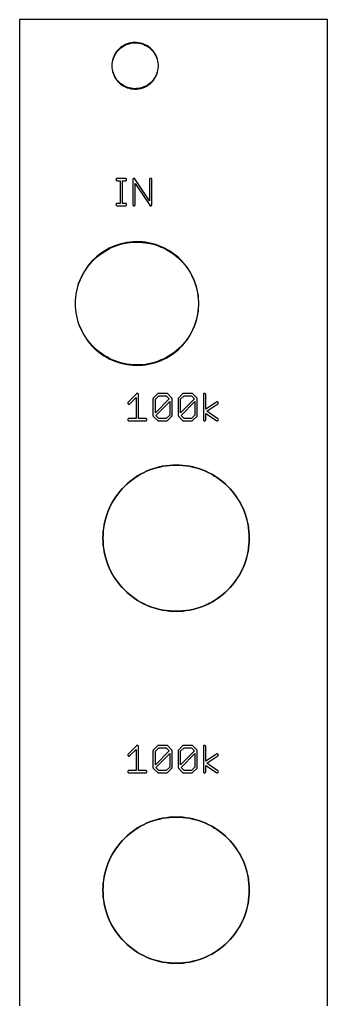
# Model space of a CAD drawing. Extents: x 1 to 21, y 9 to 138.
# Drawn here: x 1.3 to 21.2, y 74.1 to 137.8 of the extents above; entities that cross this region are included whole.
import ezdxf

# ---------------------------------------------------------------- set-up
doc = ezdxf.new("R2010")
doc.units = 0

msp = doc.modelspace()

# ---------------------------------------------------------------- linework, layer by layer
at = {"color": 5, "true_color": 0x0000ff}
msp.add_polyline3d([(21.24964, 9.25322, 0), (21.24964, 137.75436, 0), (1.27, 137.75436, 0), (1.27, 9.25322, 0), (21.24964, 9.25322, 0)], close=True, dxfattribs=at)
at = {"color": 34, "true_color": 0x008000}
for points in [[(1.27, 9.25322, 0), (21.24964, 9.25322, 0), (21.24964, 137.75436, 0), (1.27, 137.75436, 0), (1.27, 9.25322, 0)], [(8.61821, 136.26083, 0), (8.4963, 136.24305, 0), (8.49236, 136.24243, 0), (8.37299, 136.21449, 0), (8.25615, 136.17893, 0), (8.14185, 136.13321, 0), (8.13831, 136.1314, 0), (8.02909, 136.07552, 0), (7.92495, 136.01203, 0), (7.82843, 135.93837, 0), (7.73445, 135.85709, 0), (7.64528, 135.76792, 0), (7.56908, 135.67393, 0), (7.49796, 135.57488, 0), (7.43446, 135.4682, 0), (7.43266, 135.46466, 0), (7.38186, 135.3529, 0), (7.33614, 135.2386, 0), (7.30312, 135.12176, 0), (7.27772, 135.00237, 0), (7.27709, 134.99846, 0), (7.26186, 134.87654, 0), (7.25678, 134.75461, 0), (7.26186, 134.6327, 0), (7.27709, 134.51077, 0), (7.27772, 134.50684, 0), (7.30312, 134.38747, 0), (7.33614, 134.27063, 0), (7.38186, 134.15633, 0), (7.43266, 134.04457, 0), (7.43446, 134.04103, 0), (7.49796, 133.93435, 0), (7.56908, 133.83528, 0), (7.64528, 133.74131, 0), (7.64809, 133.73849, 0), (7.64811, 133.73848, 0), (7.73445, 133.65214, 0), (7.82843, 133.57086, 0), (7.92495, 133.4972, 0), (8.02909, 133.43369, 0), (8.13831, 133.37782, 0), (8.14185, 133.37602, 0), (8.25615, 133.3303, 0), (8.37299, 133.29473, 0), (8.49236, 133.26679, 0), (8.4963, 133.26618, 0), (8.61821, 133.2484, 0), (8.74014, 133.24078, 0), (8.86206, 133.24331, 0), (8.98398, 133.25602, 0), (8.9879, 133.25664, 0), (9.10981, 133.2795, 0), (9.22666, 133.30998, 0), (9.34096, 133.35316, 0), (9.45271, 133.40396, 0), (9.45626, 133.40575, 0), (9.56293, 133.46418, 0), (9.66454, 133.53276, 0), (9.76106, 133.60896, 0), (9.84995, 133.69278, 0), (9.85277, 133.69559, 0), (9.93404, 133.78702, 0), (10.01024, 133.88355, 0), (10.07629, 133.98768, 0), (10.13217, 134.09691, 0), (10.13397, 134.10045, 0), (10.18477, 134.21221, 0), (10.22287, 134.32651, 0), (10.25334, 134.44589, 0), (10.27366, 134.56781, 0), (10.2743, 134.57173, 0), (10.28445, 134.69366, 0), (10.28445, 134.81557, 0), (10.2743, 134.9375, 0), (10.27366, 134.94142, 0), (10.25334, 135.06334, 0), (10.22287, 135.18271, 0), (10.18477, 135.29702, 0), (10.13397, 135.40878, 0), (10.13217, 135.41232, 0), (10.07629, 135.52153, 0), (10.01024, 135.62567, 0), (9.93404, 135.72219, 0), (9.85277, 135.81364, 0), (9.84995, 135.81645, 0), (9.76106, 135.90027, 0), (9.66454, 135.97647, 0), (9.56293, 136.04505, 0), (9.45626, 136.10346, 0), (9.45271, 136.10526, 0), (9.34096, 136.15607, 0), (9.22666, 136.19925, 0), (9.10981, 136.22972, 0), (8.9879, 136.25259, 0), (8.98398, 136.25322, 0), (8.86206, 136.26592, 0), (8.74014, 136.26845, 0), (8.61821, 136.26083, 0)], [(8.9827, 133.28129, 0), (8.86206, 133.26871, 0), (8.74014, 133.26618, 0), (8.61821, 133.2738, 0), (8.49967, 133.29108, 0), (8.38083, 133.31889, 0), (8.26399, 133.35445, 0), (8.14984, 133.40011, 0), (8.04402, 133.45425, 0), (7.93988, 133.51775, 0), (7.84336, 133.59141, 0), (7.74945, 133.67262, 0), (7.66583, 133.75624, 0), (7.58963, 133.85022, 0), (7.51851, 133.94927, 0), (7.45582, 134.0546, 0), (7.40601, 134.16417, 0), (7.36029, 134.27848, 0), (7.32727, 134.39532, 0), (7.30218, 134.51323, 0), (7.28725, 134.6327, 0), (7.28218, 134.75461, 0), (7.28725, 134.87654, 0), (7.30218, 134.996, 0), (7.32727, 135.11391, 0), (7.36029, 135.23075, 0), (7.40601, 135.34504, 0), (7.45584, 135.45466, 0), (7.51851, 135.55994, 0), (7.58963, 135.65901, 0), (7.66583, 135.75299, 0), (7.74938, 135.83654, 0), (7.84336, 135.91782, 0), (7.93988, 135.99148, 0), (8.04402, 136.05498, 0), (8.14984, 136.10912, 0), (8.26399, 136.15477, 0), (8.38083, 136.19034, 0), (8.49967, 136.21815, 0), (8.61821, 136.23543, 0), (8.74014, 136.24305, 0), (8.86206, 136.24052, 0), (8.98258, 136.22797, 0), (9.10197, 136.20558, 0), (9.21881, 136.17509, 0), (9.33311, 136.13192, 0), (9.44338, 136.0818, 0), (9.54801, 136.02449, 0), (9.6496, 135.95592, 0), (9.74613, 135.87972, 0), (9.83316, 135.79766, 0), (9.9135, 135.70727, 0), (9.98969, 135.61075, 0), (10.05574, 135.50661, 0), (10.10981, 135.40092, 0), (10.16062, 135.28917, 0), (10.19872, 135.17487, 0), (10.2292, 135.05549, 0), (10.2489, 134.93732, 0), (10.25905, 134.81557, 0), (10.25905, 134.69366, 0), (10.2489, 134.57191, 0), (10.2292, 134.45374, 0), (10.19872, 134.33436, 0), (10.16062, 134.22005, 0), (10.10981, 134.1083, 0), (10.05574, 134.00262, 0), (9.98969, 133.89848, 0), (9.9135, 133.80196, 0), (9.8331, 133.71151, 0), (9.74613, 133.62951, 0), (9.6496, 133.55331, 0), (9.54801, 133.48473, 0), (9.44338, 133.42743, 0), (9.33311, 133.37731, 0), (9.21881, 133.33412, 0), (9.10197, 133.30365, 0), (8.9827, 133.28129, 0)], [(7.60222, 127.4445, 0), (7.57867, 127.44077, 0), (7.55743, 127.42994, 0), (7.54057, 127.41308, 0), (7.52974, 127.39184, 0), (7.52602, 127.3683, 0), (7.52974, 127.34475, 0), (7.54057, 127.32351, 0), (7.55743, 127.30665, 0), (7.57867, 127.29582, 0), (7.60222, 127.2921, 0), (7.7978, 127.2921, 0), (7.7978, 125.81636, 0), (7.60222, 125.81636, 0), (7.57867, 125.81263, 0), (7.55743, 125.8018, 0), (7.54057, 125.78494, 0), (7.52974, 125.7637, 0), (7.52602, 125.74016, 0), (7.52974, 125.71661, 0), (7.54057, 125.69537, 0), (7.55743, 125.67851, 0), (7.57867, 125.66768, 0), (7.60222, 125.66396, 0), (8.14323, 125.66396, 0), (8.16677, 125.66768, 0), (8.18802, 125.67851, 0), (8.20487, 125.69537, 0), (8.21571, 125.71661, 0), (8.21942, 125.74016, 0), (8.21571, 125.7637, 0), (8.20487, 125.78494, 0), (8.18802, 125.8018, 0), (8.16677, 125.81263, 0), (8.14323, 125.81636, 0), (7.9502, 125.81636, 0), (7.9502, 127.2921, 0), (8.14323, 127.2921, 0), (8.16677, 127.29582, 0), (8.18802, 127.30665, 0), (8.20487, 127.32351, 0), (8.21571, 127.34475, 0), (8.21942, 127.3683, 0), (8.21571, 127.39184, 0), (8.20487, 127.41308, 0), (8.18802, 127.42994, 0), (8.16677, 127.44077, 0), (8.14323, 127.4445, 0), (7.60222, 127.4445, 0)], [(9.779, 125.66396, 0), (9.80254, 125.66768, 0), (9.82377, 125.67851, 0), (9.84064, 125.69537, 0), (9.85147, 125.71661, 0), (9.8552, 125.74016, 0), (9.8552, 127.3683, 0), (9.85147, 127.39184, 0), (9.84064, 127.41308, 0), (9.82377, 127.42994, 0), (9.80254, 127.44077, 0), (9.779, 127.4445, 0), (9.75545, 127.44077, 0), (9.7342, 127.42994, 0), (9.71735, 127.41308, 0), (9.70651, 127.39184, 0), (9.7028, 127.3683, 0), (9.7028, 125.99186, 0), (8.75606, 127.41308, 0), (8.7392, 127.42994, 0), (8.71796, 127.44077, 0), (8.69441, 127.4445, 0), (8.67087, 127.44077, 0), (8.64963, 127.42994, 0), (8.63277, 127.41308, 0), (8.62194, 127.39184, 0), (8.61821, 127.3683, 0), (8.61821, 125.74016, 0), (8.62194, 125.71661, 0), (8.63277, 125.69537, 0), (8.64963, 125.67851, 0), (8.67087, 125.66768, 0), (8.69441, 125.66396, 0), (8.71796, 125.66768, 0), (8.7392, 125.67851, 0), (8.75606, 125.69537, 0), (8.76689, 125.71661, 0), (8.77061, 125.74016, 0), (8.77061, 127.11659, 0), (9.71735, 125.69537, 0), (9.7342, 125.67851, 0), (9.75545, 125.66768, 0), (9.779, 125.66396, 0)], [(8.63852, 123.31953, 0), (8.43788, 123.30176, 0), (8.23976, 123.27382, 0), (8.23583, 123.27319, 0), (8.03771, 123.23509, 0), (7.84213, 123.18683, 0), (7.64909, 123.13095, 0), (7.46113, 123.06491, 0), (7.27317, 122.98871, 0), (7.09283, 122.90235, 0), (7.08929, 122.90055, 0), (6.91149, 122.80657, 0), (6.73877, 122.70243, 0), (6.57113, 122.59067, 0), (6.41111, 122.46875, 0), (6.25617, 122.34175, 0), (6.10631, 122.20459, 0), (6.1035, 122.20178, 0), (5.9638, 122.05954, 0), (5.82918, 121.90968, 0), (5.70218, 121.7522, 0), (5.58534, 121.58964, 0), (5.47612, 121.422, 0), (5.37452, 121.24928, 0), (5.28054, 121.06894, 0), (5.27874, 121.0654, 0), (5.19746, 120.88252, 0), (5.12126, 120.6971, 0), (5.05776, 120.5066, 0), (5.00188, 120.31356, 0), (4.9587, 120.11798, 0), (4.92314, 119.91986, 0), (4.92251, 119.91594, 0), (4.89712, 119.71527, 0), (4.88188, 119.51462, 0), (4.8768, 119.31396, 0), (4.88188, 119.11329, 0), (4.89712, 118.91264, 0), (4.92251, 118.71198, 0), (4.92314, 118.70805, 0), (4.9587, 118.50993, 0), (5.00188, 118.31435, 0), (5.05776, 118.12131, 0), (5.12126, 117.93081, 0), (5.19746, 117.74539, 0), (5.27874, 117.56251, 0), (5.28054, 117.55897, 0), (5.37452, 117.37863, 0), (5.47612, 117.20591, 0), (5.58534, 117.03827, 0), (5.70218, 116.87571, 0), (5.82918, 116.71823, 0), (5.9638, 116.56837, 0), (6.1035, 116.42613, 0), (6.10631, 116.42332, 0), (6.25617, 116.28616, 0), (6.41111, 116.15916, 0), (6.57113, 116.03724, 0), (6.73877, 115.92548, 0), (6.91149, 115.82134, 0), (7.08929, 115.72736, 0), (7.09283, 115.72556, 0), (7.27317, 115.6392, 0), (7.46113, 115.563, 0), (7.64909, 115.49696, 0), (7.84213, 115.44108, 0), (8.03771, 115.39282, 0), (8.23583, 115.35472, 0), (8.23976, 115.35409, 0), (8.43788, 115.32615, 0), (8.63852, 115.30837, 0), (8.83919, 115.30076, 0), (9.03985, 115.3033, 0), (9.24052, 115.31599, 0), (9.44117, 115.33886, 0), (9.4451, 115.33948, 0), (9.64322, 115.3725, 0), (9.8388, 115.41568, 0), (10.03438, 115.46648, 0), (10.22488, 115.52998, 0), (10.41283, 115.6011, 0), (10.59826, 115.68238, 0), (10.77606, 115.77128, 0), (10.7796, 115.77308, 0), (10.95486, 115.87214, 0), (11.12504, 115.98136, 0), (11.29014, 116.0982, 0), (11.44762, 116.22012, 0), (11.60002, 116.3522, 0), (11.7448, 116.4919, 0), (11.74761, 116.49471, 0), (11.88477, 116.64203, 0), (12.01431, 116.79443, 0), (12.13623, 116.95445, 0), (12.25053, 117.11955, 0), (12.35721, 117.29227, 0), (12.45373, 117.46753, 0), (12.45553, 117.47107, 0), (12.54189, 117.65141, 0), (12.62063, 117.83683, 0), (12.69175, 118.02733, 0), (12.75017, 118.21783, 0), (12.80097, 118.41341, 0), (12.84161, 118.60899, 0), (12.84224, 118.61292, 0), (12.87272, 118.81357, 0), (12.89304, 119.0117, 0), (12.90319, 119.21235, 0), (12.90319, 119.41555, 0), (12.89304, 119.61621, 0), (12.87272, 119.81434, 0), (12.84224, 120.01499, 0), (12.84161, 120.01892, 0), (12.80097, 120.2145, 0), (12.75017, 120.41008, 0), (12.69175, 120.60058, 0), (12.62063, 120.79108, 0), (12.54189, 120.9765, 0), (12.45553, 121.15684, 0), (12.45373, 121.16038, 0), (12.35721, 121.33564, 0), (12.25053, 121.50836, 0), (12.13623, 121.67346, 0), (12.01431, 121.83348, 0), (11.88477, 121.98588, 0), (11.74761, 122.1332, 0), (11.7448, 122.13601, 0), (11.60002, 122.27571, 0), (11.44762, 122.40779, 0), (11.29014, 122.52971, 0), (11.12504, 122.64655, 0), (10.95486, 122.75577, 0), (10.7796, 122.85483, 0), (10.77606, 122.85663, 0), (10.59826, 122.94553, 0), (10.41283, 123.02681, 0), (10.22488, 123.09793, 0), (10.03438, 123.16143, 0), (9.8388, 123.21223, 0), (9.64322, 123.25541, 0), (9.4451, 123.28843, 0), (9.44117, 123.28905, 0), (9.24052, 123.31192, 0), (9.03985, 123.32461, 0), (8.83919, 123.32715, 0), (8.63852, 123.31953, 0)], [(9.24052, 115.34139, 0), (9.03985, 115.32869, 0), (8.83919, 115.32616, 0), (8.63852, 115.33377, 0), (8.43788, 115.35155, 0), (8.24237, 115.37912, 0), (8.04556, 115.41697, 0), (7.84998, 115.46523, 0), (7.65694, 115.52111, 0), (7.46898, 115.58715, 0), (7.28102, 115.66335, 0), (7.10211, 115.74902, 0), (6.92642, 115.84189, 0), (6.7537, 115.94603, 0), (6.58606, 116.05779, 0), (6.42604, 116.17971, 0), (6.2711, 116.30671, 0), (6.12174, 116.44342, 0), (5.98435, 116.5833, 0), (5.84973, 116.73316, 0), (5.72273, 116.89064, 0), (5.60589, 117.0532, 0), (5.49667, 117.22084, 0), (5.39507, 117.39356, 0), (5.30263, 117.57094, 0), (5.22161, 117.75324, 0), (5.14541, 117.93866, 0), (5.0819, 118.12916, 0), (5.02603, 118.3222, 0), (4.98285, 118.51778, 0), (4.94774, 118.71337, 0), (4.92251, 118.91264, 0), (4.90728, 119.11329, 0), (4.90219, 119.31396, 0), (4.90728, 119.51462, 0), (4.92251, 119.71527, 0), (4.94774, 119.91451, 0), (4.98285, 120.11013, 0), (5.02603, 120.30571, 0), (5.0819, 120.49875, 0), (5.14541, 120.68925, 0), (5.22161, 120.87467, 0), (5.30263, 121.05697, 0), (5.39507, 121.23435, 0), (5.49667, 121.40707, 0), (5.60589, 121.57471, 0), (5.72273, 121.73727, 0), (5.84973, 121.89475, 0), (5.98435, 122.04461, 0), (6.12174, 122.18449, 0), (6.2711, 122.3212, 0), (6.42604, 122.4482, 0), (6.58606, 122.57012, 0), (6.7537, 122.68188, 0), (6.92642, 122.78602, 0), (7.10211, 122.87889, 0), (7.28102, 122.96456, 0), (7.46898, 123.04076, 0), (7.65694, 123.1068, 0), (7.84998, 123.16268, 0), (8.04556, 123.21094, 0), (8.24237, 123.24879, 0), (8.43788, 123.27636, 0), (8.63852, 123.29413, 0), (8.83919, 123.30175, 0), (9.03985, 123.29922, 0), (9.24052, 123.28652, 0), (9.44073, 123.2637, 0), (9.63537, 123.23126, 0), (9.83095, 123.18808, 0), (10.02652, 123.13728, 0), (10.21702, 123.07378, 0), (10.40499, 123.00266, 0), (10.59041, 122.92138, 0), (10.76513, 122.83402, 0), (10.93993, 122.73522, 0), (11.11011, 122.626, 0), (11.27521, 122.50916, 0), (11.43269, 122.38724, 0), (11.58509, 122.25516, 0), (11.72796, 122.1173, 0), (11.86422, 121.97095, 0), (11.99376, 121.81855, 0), (12.11568, 121.65853, 0), (12.22998, 121.49343, 0), (12.33666, 121.32071, 0), (12.43238, 121.14691, 0), (12.51774, 120.96865, 0), (12.59648, 120.78323, 0), (12.6676, 120.59273, 0), (12.72602, 120.40223, 0), (12.77682, 120.20665, 0), (12.81737, 120.01151, 0), (12.84731, 119.81434, 0), (12.86763, 119.61621, 0), (12.87779, 119.41555, 0), (12.87779, 119.21235, 0), (12.86763, 119.0117, 0), (12.84731, 118.81357, 0), (12.81737, 118.6164, 0), (12.77682, 118.42126, 0), (12.72602, 118.22568, 0), (12.6676, 118.03518, 0), (12.59648, 117.84468, 0), (12.51774, 117.65926, 0), (12.43238, 117.481, 0), (12.33666, 117.3072, 0), (12.22998, 117.13448, 0), (12.11568, 116.96938, 0), (11.99376, 116.80936, 0), (11.86422, 116.65696, 0), (11.72796, 116.51061, 0), (11.58509, 116.37275, 0), (11.43269, 116.24067, 0), (11.27521, 116.11875, 0), (11.11011, 116.00191, 0), (10.93993, 115.89269, 0), (10.76513, 115.79389, 0), (10.59041, 115.70653, 0), (10.40499, 115.62525, 0), (10.21702, 115.55413, 0), (10.02652, 115.49063, 0), (9.83095, 115.43983, 0), (9.63537, 115.39665, 0), (9.44073, 115.36421, 0), (9.24052, 115.34139, 0)], [(9.45387, 111.69396, 0), (9.47742, 111.69768, 0), (9.49865, 111.70851, 0), (9.51552, 111.72537, 0), (9.52635, 111.74661, 0), (9.53007, 111.77016, 0), (9.52635, 111.7937, 0), (9.51552, 111.81494, 0), (9.49865, 111.8318, 0), (9.47742, 111.84263, 0), (9.45387, 111.84636, 0), (8.98651, 111.84636, 0), (8.98651, 113.3983, 0), (8.98279, 113.42184, 0), (8.97195, 113.44308, 0), (8.9551, 113.45994, 0), (8.93385, 113.47077, 0), (8.91031, 113.4745, 0), (8.88677, 113.47077, 0), (8.86553, 113.45994, 0), (8.84867, 113.44308, 0), (8.30765, 112.89952, 0), (8.29682, 112.87828, 0), (8.29308, 112.85474, 0), (8.29682, 112.83119, 0), (8.30765, 112.80995, 0), (8.32451, 112.79309, 0), (8.34575, 112.78226, 0), (8.36929, 112.77854, 0), (8.39284, 112.78226, 0), (8.41408, 112.79309, 0), (8.43094, 112.80995, 0), (8.83411, 113.21502, 0), (8.83411, 111.84636, 0), (8.36929, 111.84636, 0), (8.34575, 111.84263, 0), (8.32451, 111.8318, 0), (8.30765, 111.81494, 0), (8.29682, 111.7937, 0), (8.29308, 111.77016, 0), (8.29682, 111.74661, 0), (8.30765, 111.72537, 0), (8.32451, 111.70851, 0), (8.34575, 111.69768, 0), (8.36929, 111.69396, 0), (9.45387, 111.69396, 0)], [(11.15128, 111.99715, 0), (11.16211, 112.01839, 0), (11.16584, 112.04194, 0), (11.16584, 113.12652, 0), (11.16211, 113.15006, 0), (11.15128, 113.1713, 0), (10.86264, 113.45994, 0), (10.8414, 113.47077, 0), (10.81786, 113.4745, 0), (10.27684, 113.4745, 0), (10.25329, 113.47077, 0), (10.23204, 113.45994, 0), (9.94341, 113.1713, 0), (9.93258, 113.15006, 0), (9.92885, 113.12652, 0), (9.92885, 112.04194, 0), (9.93258, 112.01839, 0), (9.94341, 111.99715, 0), (9.96027, 111.98029, 0), (10.23204, 111.70851, 0), (10.25329, 111.69768, 0), (10.27684, 111.69396, 0), (10.81786, 111.69396, 0), (10.8414, 111.69768, 0), (10.86264, 111.70851, 0), (11.15128, 111.99715, 0)], [(10.08125, 112.22456, 0), (10.08125, 113.09628, 0), (10.30707, 113.3221, 0), (10.78762, 113.3221, 0), (10.98321, 113.12652, 0), (10.08125, 112.22456, 0)], [(12.78958, 111.99715, 0), (12.80041, 112.01839, 0), (12.80413, 112.04194, 0), (12.80413, 113.12652, 0), (12.80041, 113.15006, 0), (12.78958, 113.1713, 0), (12.50094, 113.45994, 0), (12.4797, 113.47077, 0), (12.45615, 113.4745, 0), (11.9126, 113.4745, 0), (11.88905, 113.47077, 0), (11.86781, 113.45994, 0), (11.85095, 113.44308, 0), (11.58171, 113.1713, 0), (11.57088, 113.15006, 0), (11.56716, 113.12652, 0), (11.56716, 112.04194, 0), (11.57088, 112.01839, 0), (11.58171, 111.99715, 0), (11.85095, 111.72537, 0), (11.86781, 111.70851, 0), (11.88905, 111.69768, 0), (11.9126, 111.69396, 0), (12.45615, 111.69396, 0), (12.4797, 111.69768, 0), (12.50094, 111.70851, 0), (12.78958, 111.99715, 0)], [(11.71956, 112.22457, 0), (11.71956, 113.09643, 0), (11.94312, 113.3221, 0), (12.42592, 113.3221, 0), (12.62151, 113.12652, 0), (11.71956, 112.22457, 0)], [(14.09445, 111.69396, 0), (14.118, 111.69768, 0), (14.13924, 111.70851, 0), (14.1561, 111.72537, 0), (14.16693, 111.74661, 0), (14.17065, 111.77016, 0), (14.16693, 111.7937, 0), (14.1561, 111.81494, 0), (14.13924, 111.8318, 0), (13.41658, 112.31357, 0), (14.13924, 112.79309, 0), (14.1561, 112.80995, 0), (14.16693, 112.83119, 0), (14.17065, 112.85474, 0), (14.16693, 112.87828, 0), (14.1561, 112.89952, 0), (14.13924, 112.91638, 0), (14.118, 112.92721, 0), (14.09445, 112.93094, 0), (14.07091, 112.92721, 0), (14.04967, 112.91638, 0), (13.35532, 112.45564, 0), (13.35532, 113.3983, 0), (13.35159, 113.42184, 0), (13.34076, 113.44308, 0), (13.3239, 113.45994, 0), (13.30266, 113.47077, 0), (13.27912, 113.4745, 0), (13.25557, 113.47077, 0), (13.23433, 113.45994, 0), (13.21747, 113.44308, 0), (13.20664, 113.42184, 0), (13.20292, 113.3983, 0), (13.20292, 111.77016, 0), (13.20664, 111.74661, 0), (13.21747, 111.72537, 0), (13.23433, 111.70851, 0), (13.25557, 111.69768, 0), (13.27912, 111.69396, 0), (13.30266, 111.69768, 0), (13.3239, 111.70851, 0), (13.34076, 111.72537, 0), (13.35159, 111.74661, 0), (13.35532, 111.77016, 0), (13.35532, 112.17141, 0), (14.04967, 111.70851, 0), (14.07091, 111.69768, 0), (14.09445, 111.69396, 0)], [(10.78763, 111.84636, 0), (10.30706, 111.84636, 0), (10.11149, 112.04194, 0), (11.01344, 112.94389, 0), (11.01344, 112.07217, 0), (10.78763, 111.84636, 0)], [(12.42593, 111.84636, 0), (11.94311, 111.84636, 0), (11.74957, 112.04172, 0), (12.65173, 112.94388, 0), (12.65173, 112.07216, 0), (12.42593, 111.84636, 0)], [(11.21156, 108.81995, 0), (10.99058, 108.80471, 0), (10.77468, 108.77931, 0), (10.77428, 108.77924, 0), (10.55625, 108.74375, 0), (10.55624, 108.74375, 0), (10.55584, 108.74368, 0), (10.34248, 108.69796, 0), (10.12912, 108.64462, 0), (9.92084, 108.57858, 0), (9.71256, 108.50492, 0), (9.5119, 108.4211, 0), (9.31124, 108.32712, 0), (9.31089, 108.32694, 0), (9.11785, 108.22534, 0), (8.92989, 108.11358, 0), (8.74447, 107.9942, 0), (8.56667, 107.86466, 0), (8.39395, 107.73004, 0), (8.22885, 107.58526, 0), (8.07137, 107.43286, 0), (8.07109, 107.43258, 0), (7.91869, 107.2751, 0), (7.77391, 107.11, 0), (7.63929, 106.93728, 0), (7.50975, 106.75948, 0), (7.39037, 106.57406, 0), (7.27861, 106.3861, 0), (7.27843, 106.38575, 0), (7.17701, 106.19306, 0), (7.17683, 106.19271, 0), (7.08285, 105.99205, 0), (6.99903, 105.79139, 0), (6.92537, 105.58311, 0), (6.85933, 105.37483, 0), (6.80599, 105.16147, 0), (6.76027, 104.94811, 0), (6.76021, 104.94772, 0), (6.76021, 104.9477, 0), (6.72471, 104.72967, 0), (6.72465, 104.72927, 0), (6.69924, 104.51338, 0), (6.68401, 104.29239, 0), (6.67893, 104.07396, 0), (6.68401, 103.85552, 0), (6.69924, 103.63453, 0), (6.72465, 103.41864, 0), (6.72471, 103.41824, 0), (6.76027, 103.1998, 0), (6.80599, 102.98644, 0), (6.85933, 102.77308, 0), (6.92537, 102.5648, 0), (6.99903, 102.35652, 0), (7.08285, 102.15586, 0), (7.17683, 101.9552, 0), (7.17701, 101.95485, 0), (7.27861, 101.76181, 0), (7.39037, 101.57385, 0), (7.50975, 101.38843, 0), (7.63929, 101.21063, 0), (7.77391, 101.03791, 0), (7.91869, 100.87281, 0), (8.07109, 100.71533, 0), (8.07137, 100.71505, 0), (8.22885, 100.56265, 0), (8.39395, 100.41787, 0), (8.56667, 100.28325, 0), (8.74447, 100.15371, 0), (8.92989, 100.03433, 0), (9.11785, 99.92257, 0), (9.31089, 99.82097, 0), (9.31124, 99.82079, 0), (9.5119, 99.72681, 0), (9.71256, 99.64299, 0), (9.92084, 99.56933, 0), (10.12912, 99.50329, 0), (10.34248, 99.44995, 0), (10.55584, 99.40423, 0), (10.77428, 99.36867, 0), (10.77468, 99.3686, 0), (10.99058, 99.3432, 0), (11.21156, 99.32797, 0), (11.43, 99.32288, 0), (11.64844, 99.32797, 0), (11.86942, 99.3432, 0), (12.08532, 99.3686, 0), (12.08571, 99.36867, 0), (12.30415, 99.40423, 0), (12.51751, 99.44995, 0), (12.73087, 99.50329, 0), (12.93915, 99.56933, 0), (13.14743, 99.64299, 0), (13.34809, 99.72681, 0), (13.54875, 99.82079, 0), (13.5491, 99.82097, 0), (13.74214, 99.92257, 0), (13.9301, 100.03433, 0), (14.11552, 100.15371, 0), (14.29332, 100.28325, 0), (14.46604, 100.41787, 0), (14.63114, 100.56265, 0), (14.78862, 100.71505, 0), (14.7889, 100.71533, 0), (14.9413, 100.87281, 0), (15.08608, 101.03791, 0), (15.2207, 101.21063, 0), (15.35024, 101.38843, 0), (15.46962, 101.57385, 0), (15.58138, 101.76181, 0), (15.68298, 101.95485, 0), (15.68316, 101.9552, 0), (15.77714, 102.15586, 0), (15.86096, 102.35652, 0), (15.93462, 102.5648, 0), (16.00066, 102.77308, 0), (16.05399, 102.98644, 0), (16.09972, 103.1998, 0), (16.09978, 103.20019, 0), (16.09978, 103.20021, 0), (16.13528, 103.41824, 0), (16.13535, 103.41864, 0), (16.16075, 103.63453, 0), (16.17598, 103.85552, 0), (16.18106, 104.07396, 0), (16.17598, 104.29239, 0), (16.16075, 104.51338, 0), (16.13535, 104.72927, 0), (16.13528, 104.72967, 0), (16.09978, 104.9477, 0), (16.09978, 104.94772, 0), (16.09972, 104.94811, 0), (16.05407, 105.16108, 0), (16.05399, 105.16147, 0), (16.00066, 105.37483, 0), (15.93462, 105.58311, 0), (15.86096, 105.79139, 0), (15.77714, 105.99205, 0), (15.68316, 106.19271, 0), (15.68298, 106.19306, 0), (15.58156, 106.38575, 0), (15.58138, 106.3861, 0), (15.46962, 106.57406, 0), (15.35024, 106.75948, 0), (15.2207, 106.93728, 0), (15.08608, 107.11, 0), (14.9413, 107.2751, 0), (14.7889, 107.43258, 0), (14.78862, 107.43286, 0), (14.63114, 107.58526, 0), (14.46604, 107.73004, 0), (14.29332, 107.86466, 0), (14.11552, 107.9942, 0), (13.9301, 108.11358, 0), (13.74214, 108.22534, 0), (13.5491, 108.32694, 0), (13.54875, 108.32712, 0), (13.34809, 108.4211, 0), (13.14743, 108.50492, 0), (12.93915, 108.57858, 0), (12.73087, 108.64462, 0), (12.51751, 108.69796, 0), (12.30415, 108.74368, 0), (12.30375, 108.74375, 0), (12.30374, 108.74375, 0), (12.08571, 108.77924, 0), (12.08532, 108.77931, 0), (11.86942, 108.80471, 0), (11.64844, 108.81995, 0), (11.43, 108.82503, 0), (11.21156, 108.81995, 0)], [(11.86942, 99.34575, 0), (11.64844, 99.33051, 0), (11.43, 99.32543, 0), (11.21156, 99.33051, 0), (10.99058, 99.34575, 0), (10.77468, 99.37115, 0), (10.77466, 99.37115, 0), (10.55663, 99.40664, 0), (10.34327, 99.45236, 0), (10.12991, 99.5057, 0), (9.92163, 99.57174, 0), (9.71335, 99.6454, 0), (9.51268, 99.72922, 0), (9.31203, 99.8232, 0), (9.11933, 99.92462, 0), (8.93138, 100.03638, 0), (8.74596, 100.15576, 0), (8.56816, 100.2853, 0), (8.39544, 100.41992, 0), (8.23034, 100.5647, 0), (8.073, 100.71696, 0), (7.92074, 100.8743, 0), (7.77596, 101.0394, 0), (7.64134, 101.21212, 0), (7.5118, 101.38992, 0), (7.39242, 101.57534, 0), (7.28066, 101.7633, 0), (7.17924, 101.95599, 0), (7.08526, 102.15665, 0), (7.00144, 102.35731, 0), (6.92778, 102.56559, 0), (6.86174, 102.77387, 0), (6.8084, 102.98723, 0), (6.76268, 103.20059, 0), (6.72718, 103.41864, 0), (6.70178, 103.63453, 0), (6.68655, 103.85552, 0), (6.68147, 104.07396, 0), (6.68655, 104.29239, 0), (6.70178, 104.51338, 0), (6.72717, 104.72919, 0), (6.76268, 104.94732, 0), (6.8084, 105.16068, 0), (6.86174, 105.37404, 0), (6.92778, 105.58232, 0), (7.00144, 105.7906, 0), (7.08526, 105.99126, 0), (7.17921, 106.19185, 0), (7.28066, 106.38461, 0), (7.39242, 106.57257, 0), (7.5118, 106.75799, 0), (7.64134, 106.93579, 0), (7.77596, 107.10851, 0), (7.92074, 107.27361, 0), (8.073, 107.43095, 0), (8.23034, 107.58321, 0), (8.39544, 107.72799, 0), (8.56816, 107.86261, 0), (8.74596, 107.99215, 0), (8.93138, 108.11153, 0), (9.11933, 108.22329, 0), (9.31203, 108.32471, 0), (9.51268, 108.41869, 0), (9.71335, 108.50251, 0), (9.92163, 108.57617, 0), (10.12991, 108.64221, 0), (10.34327, 108.69555, 0), (10.55663, 108.74127, 0), (10.77476, 108.77678, 0), (10.99058, 108.80216, 0), (11.21156, 108.81741, 0), (11.43, 108.82248, 0), (11.64844, 108.81741, 0), (11.86942, 108.80216, 0), (12.08521, 108.77678, 0), (12.30336, 108.74127, 0), (12.51672, 108.69555, 0), (12.73008, 108.64221, 0), (12.93836, 108.57617, 0), (13.14664, 108.50251, 0), (13.3473, 108.41869, 0), (13.54789, 108.32474, 0), (13.74065, 108.22329, 0), (13.92861, 108.11153, 0), (14.11403, 107.99215, 0), (14.29183, 107.86261, 0), (14.46455, 107.72799, 0), (14.62965, 107.58321, 0), (14.78699, 107.43095, 0), (14.93925, 107.27361, 0), (15.08403, 107.10851, 0), (15.21865, 106.93579, 0), (15.34819, 106.75799, 0), (15.46757, 106.57257, 0), (15.57933, 106.38461, 0), (15.68078, 106.19185, 0), (15.77473, 105.99126, 0), (15.85855, 105.7906, 0), (15.93221, 105.58232, 0), (15.99825, 105.37404, 0), (16.05159, 105.16068, 0), (16.09731, 104.94732, 0), (16.1328, 104.72929, 0), (16.1328, 104.72927, 0), (16.1582, 104.51338, 0), (16.17345, 104.29239, 0), (16.17852, 104.07396, 0), (16.17345, 103.85552, 0), (16.1582, 103.63453, 0), (16.1328, 103.41864, 0), (16.1328, 103.41862, 0), (16.09731, 103.20059, 0), (16.05159, 102.98723, 0), (15.99825, 102.77387, 0), (15.93221, 102.56559, 0), (15.85855, 102.35731, 0), (15.77473, 102.15665, 0), (15.68075, 101.95599, 0), (15.57933, 101.7633, 0), (15.46757, 101.57534, 0), (15.34819, 101.38992, 0), (15.21865, 101.21212, 0), (15.08403, 101.0394, 0), (14.93925, 100.8743, 0), (14.78699, 100.71696, 0), (14.62965, 100.5647, 0), (14.46455, 100.41992, 0), (14.29183, 100.2853, 0), (14.11403, 100.15576, 0), (13.92861, 100.03638, 0), (13.74065, 99.92462, 0), (13.54789, 99.82317, 0), (13.3473, 99.72922, 0), (13.14664, 99.6454, 0), (12.93836, 99.57174, 0), (12.73008, 99.5057, 0), (12.51672, 99.45236, 0), (12.30336, 99.40664, 0), (12.08533, 99.37115, 0), (12.08532, 99.37115, 0), (11.86942, 99.34575, 0)], [(9.45387, 88.83395, 0), (9.47742, 88.83768, 0), (9.49865, 88.84851, 0), (9.51552, 88.86537, 0), (9.52635, 88.88661, 0), (9.53007, 88.91015, 0), (9.52635, 88.9337, 0), (9.51552, 88.95494, 0), (9.49865, 88.9718, 0), (9.47742, 88.98263, 0), (9.45387, 88.98635, 0), (8.98651, 88.98635, 0), (8.98651, 90.5383, 0), (8.98279, 90.56184, 0), (8.97195, 90.58308, 0), (8.9551, 90.59994, 0), (8.93385, 90.61077, 0), (8.91031, 90.6145, 0), (8.88677, 90.61077, 0), (8.86553, 90.59994, 0), (8.84867, 90.58308, 0), (8.30765, 90.03952, 0), (8.29682, 90.01828, 0), (8.29308, 89.99474, 0), (8.29682, 89.97119, 0), (8.30765, 89.94995, 0), (8.32451, 89.93309, 0), (8.34575, 89.92226, 0), (8.36929, 89.91854, 0), (8.39284, 89.92226, 0), (8.41408, 89.93309, 0), (8.43094, 89.94995, 0), (8.83411, 90.35502, 0), (8.83411, 88.98635, 0), (8.36929, 88.98635, 0), (8.34575, 88.98263, 0), (8.32451, 88.9718, 0), (8.30765, 88.95494, 0), (8.29682, 88.9337, 0), (8.29308, 88.91015, 0), (8.29682, 88.88661, 0), (8.30765, 88.86537, 0), (8.32451, 88.84851, 0), (8.34575, 88.83768, 0), (8.36929, 88.83395, 0), (9.45387, 88.83395, 0)], [(11.15128, 89.13715, 0), (11.16211, 89.15839, 0), (11.16584, 89.18194, 0), (11.16584, 90.26651, 0), (11.16211, 90.29006, 0), (11.15128, 90.3113, 0), (10.86264, 90.59994, 0), (10.8414, 90.61077, 0), (10.81786, 90.6145, 0), (10.27684, 90.6145, 0), (10.25329, 90.61077, 0), (10.23204, 90.59994, 0), (9.94341, 90.3113, 0), (9.93258, 90.29006, 0), (9.92885, 90.26651, 0), (9.92885, 89.18194, 0), (9.93258, 89.15839, 0), (9.94341, 89.13715, 0), (9.96027, 89.12029, 0), (10.23204, 88.84851, 0), (10.25329, 88.83768, 0), (10.27684, 88.83395, 0), (10.81786, 88.83395, 0), (10.8414, 88.83768, 0), (10.86264, 88.84851, 0), (11.15128, 89.13715, 0)], [(10.08125, 89.36456, 0), (10.08125, 90.23628, 0), (10.30707, 90.4621, 0), (10.78762, 90.4621, 0), (10.98321, 90.26652, 0), (10.08125, 89.36456, 0)], [(12.78958, 89.13715, 0), (12.80041, 89.15839, 0), (12.80413, 89.18194, 0), (12.80413, 90.26651, 0), (12.80041, 90.29006, 0), (12.78958, 90.3113, 0), (12.50094, 90.59994, 0), (12.4797, 90.61077, 0), (12.45615, 90.6145, 0), (11.9126, 90.6145, 0), (11.88905, 90.61077, 0), (11.86781, 90.59994, 0), (11.85095, 90.58308, 0), (11.58171, 90.3113, 0), (11.57088, 90.29006, 0), (11.56716, 90.26651, 0), (11.56716, 89.18194, 0), (11.57088, 89.15839, 0), (11.58171, 89.13715, 0), (11.85095, 88.86537, 0), (11.86781, 88.84851, 0), (11.88905, 88.83768, 0), (11.9126, 88.83395, 0), (12.45615, 88.83395, 0), (12.4797, 88.83768, 0), (12.50094, 88.84851, 0), (12.78958, 89.13715, 0)], [(11.71956, 89.36457, 0), (11.71956, 90.23643, 0), (11.94312, 90.4621, 0), (12.42592, 90.4621, 0), (12.62151, 90.26652, 0), (11.71956, 89.36457, 0)], [(14.09445, 88.83395, 0), (14.118, 88.83768, 0), (14.13924, 88.84851, 0), (14.1561, 88.86537, 0), (14.16693, 88.88661, 0), (14.17065, 88.91015, 0), (14.16693, 88.9337, 0), (14.1561, 88.95494, 0), (14.13924, 88.9718, 0), (13.41658, 89.45357, 0), (14.13924, 89.93309, 0), (14.1561, 89.94995, 0), (14.16693, 89.97119, 0), (14.17065, 89.99474, 0), (14.16693, 90.01828, 0), (14.1561, 90.03952, 0), (14.13924, 90.05638, 0), (14.118, 90.06721, 0), (14.09445, 90.07094, 0), (14.07091, 90.06721, 0), (14.04967, 90.05638, 0), (13.35532, 89.59564, 0), (13.35532, 90.5383, 0), (13.35159, 90.56184, 0), (13.34076, 90.58308, 0), (13.3239, 90.59994, 0), (13.30266, 90.61077, 0), (13.27912, 90.6145, 0), (13.25557, 90.61077, 0), (13.23433, 90.59994, 0), (13.21747, 90.58308, 0), (13.20664, 90.56184, 0), (13.20292, 90.5383, 0), (13.20292, 88.91015, 0), (13.20664, 88.88661, 0), (13.21747, 88.86537, 0), (13.23433, 88.84851, 0), (13.25557, 88.83768, 0), (13.27912, 88.83395, 0), (13.30266, 88.83768, 0), (13.3239, 88.84851, 0), (13.34076, 88.86537, 0), (13.35159, 88.88661, 0), (13.35532, 88.91015, 0), (13.35532, 89.31141, 0), (14.04967, 88.84851, 0), (14.07091, 88.83768, 0), (14.09445, 88.83395, 0)], [(10.78762, 88.98635, 0), (10.30707, 88.98635, 0), (10.11149, 89.18194, 0), (11.01344, 90.08389, 0), (11.01344, 89.21217, 0), (10.78762, 88.98635, 0)], [(12.42592, 88.98635, 0), (11.94312, 88.98635, 0), (11.74957, 89.18172, 0), (12.65173, 90.08388, 0), (12.65173, 89.21216, 0), (12.42592, 88.98635, 0)], [(11.21156, 85.95995, 0), (10.99058, 85.94471, 0), (10.77468, 85.91931, 0), (10.77428, 85.91924, 0), (10.55625, 85.88375, 0), (10.55624, 85.88375, 0), (10.55584, 85.88368, 0), (10.34248, 85.83796, 0), (10.12912, 85.78462, 0), (9.92084, 85.71858, 0), (9.71256, 85.64492, 0), (9.5119, 85.5611, 0), (9.31124, 85.46712, 0), (9.31089, 85.46694, 0), (9.11785, 85.36534, 0), (8.92989, 85.25358, 0), (8.74447, 85.1342, 0), (8.56667, 85.00466, 0), (8.39395, 84.87004, 0), (8.22885, 84.72526, 0), (8.07137, 84.57286, 0), (8.07109, 84.57258, 0), (7.91869, 84.4151, 0), (7.77391, 84.25, 0), (7.63929, 84.07728, 0), (7.50975, 83.89948, 0), (7.39037, 83.71406, 0), (7.27861, 83.5261, 0), (7.27843, 83.52575, 0), (7.17701, 83.33306, 0), (7.17683, 83.33271, 0), (7.08285, 83.13205, 0), (6.99903, 82.93138, 0), (6.92537, 82.72311, 0), (6.85933, 82.51483, 0), (6.80599, 82.30146, 0), (6.76027, 82.08811, 0), (6.72471, 81.86967, 0), (6.72465, 81.86927, 0), (6.69924, 81.65338, 0), (6.68401, 81.4324, 0), (6.67893, 81.21396, 0), (6.68401, 80.99552, 0), (6.69924, 80.77453, 0), (6.72465, 80.55864, 0), (6.72471, 80.55824, 0), (6.76027, 80.3398, 0), (6.80599, 80.12644, 0), (6.85933, 79.91307, 0), (6.92537, 79.7048, 0), (6.99903, 79.49652, 0), (7.08285, 79.29586, 0), (7.17683, 79.0952, 0), (7.17701, 79.09484, 0), (7.27861, 78.90181, 0), (7.39037, 78.71384, 0), (7.50975, 78.52843, 0), (7.63929, 78.35062, 0), (7.77391, 78.17791, 0), (7.91869, 78.01281, 0), (8.07109, 77.85532, 0), (8.07137, 77.85505, 0), (8.22885, 77.70265, 0), (8.39395, 77.55786, 0), (8.56667, 77.42325, 0), (8.74447, 77.29371, 0), (8.92989, 77.17433, 0), (9.11785, 77.06256, 0), (9.31089, 76.96097, 0), (9.31124, 76.96079, 0), (9.5119, 76.86681, 0), (9.71256, 76.78299, 0), (9.92084, 76.70932, 0), (10.12912, 76.64328, 0), (10.34248, 76.58995, 0), (10.55584, 76.54423, 0), (10.55624, 76.54416, 0), (10.55625, 76.54416, 0), (10.77428, 76.50866, 0), (10.77468, 76.5086, 0), (10.99058, 76.48321, 0), (11.21156, 76.46796, 0), (11.43, 76.46289, 0), (11.64844, 76.46796, 0), (11.86942, 76.48321, 0), (12.08532, 76.5086, 0), (12.08571, 76.50866, 0), (12.30374, 76.54416, 0), (12.30375, 76.54416, 0), (12.30415, 76.54423, 0), (12.51751, 76.58995, 0), (12.73087, 76.64328, 0), (12.93915, 76.70932, 0), (13.14743, 76.78299, 0), (13.34809, 76.86681, 0), (13.54875, 76.96079, 0), (13.5491, 76.96097, 0), (13.74214, 77.06256, 0), (13.9301, 77.17433, 0), (14.11552, 77.29371, 0), (14.29332, 77.42325, 0), (14.46604, 77.55786, 0), (14.63114, 77.70265, 0), (14.78862, 77.85505, 0), (14.7889, 77.85532, 0), (14.9413, 78.01281, 0), (15.08608, 78.17791, 0), (15.2207, 78.35062, 0), (15.35024, 78.52843, 0), (15.46962, 78.71384, 0), (15.58138, 78.90181, 0), (15.68298, 79.09484, 0), (15.68316, 79.0952, 0), (15.77714, 79.29586, 0), (15.86096, 79.49652, 0), (15.93462, 79.7048, 0), (16.00066, 79.91307, 0), (16.05399, 80.12644, 0), (16.09972, 80.3398, 0), (16.13528, 80.55824, 0), (16.13535, 80.55864, 0), (16.16075, 80.77453, 0), (16.17598, 80.99552, 0), (16.18106, 81.21396, 0), (16.17598, 81.4324, 0), (16.16075, 81.65338, 0), (16.13535, 81.86927, 0), (16.13528, 81.86967, 0), (16.09972, 82.08811, 0), (16.05407, 82.30108, 0), (16.05399, 82.30146, 0), (16.00066, 82.51483, 0), (15.93462, 82.72311, 0), (15.86096, 82.93138, 0), (15.77714, 83.13205, 0), (15.68316, 83.33271, 0), (15.68298, 83.33306, 0), (15.58156, 83.52575, 0), (15.58138, 83.5261, 0), (15.46962, 83.71406, 0), (15.35024, 83.89948, 0), (15.2207, 84.07728, 0), (15.08608, 84.25, 0), (14.9413, 84.4151, 0), (14.7889, 84.57258, 0), (14.78862, 84.57286, 0), (14.63114, 84.72526, 0), (14.46604, 84.87004, 0), (14.29332, 85.00466, 0), (14.11552, 85.1342, 0), (13.9301, 85.25358, 0), (13.74214, 85.36534, 0), (13.5491, 85.46694, 0), (13.54875, 85.46712, 0), (13.34809, 85.5611, 0), (13.14743, 85.64492, 0), (12.93915, 85.71858, 0), (12.73087, 85.78462, 0), (12.51751, 85.83796, 0), (12.30415, 85.88368, 0), (12.30375, 85.88375, 0), (12.30374, 85.88375, 0), (12.08571, 85.91924, 0), (12.08532, 85.91931, 0), (11.86942, 85.94471, 0), (11.64844, 85.95995, 0), (11.43, 85.96503, 0), (11.21156, 85.95995, 0)], [(11.86942, 76.48575, 0), (11.64844, 76.47051, 0), (11.43, 76.46543, 0), (11.21156, 76.47051, 0), (10.99058, 76.48575, 0), (10.77468, 76.51115, 0), (10.77466, 76.51115, 0), (10.55663, 76.54664, 0), (10.34327, 76.59236, 0), (10.12991, 76.6457, 0), (9.92163, 76.71174, 0), (9.71335, 76.7854, 0), (9.51268, 76.86922, 0), (9.31203, 76.9632, 0), (9.11933, 77.06462, 0), (8.93138, 77.17637, 0), (8.74596, 77.29576, 0), (8.56816, 77.42529, 0), (8.39544, 77.55992, 0), (8.23034, 77.7047, 0), (8.073, 77.85696, 0), (7.92074, 78.0143, 0), (7.77596, 78.1794, 0), (7.64134, 78.35212, 0), (7.5118, 78.52992, 0), (7.39242, 78.71534, 0), (7.28066, 78.9033, 0), (7.17924, 79.09599, 0), (7.08526, 79.29665, 0), (7.00144, 79.49731, 0), (6.92778, 79.70559, 0), (6.86174, 79.91387, 0), (6.8084, 80.12723, 0), (6.76268, 80.34059, 0), (6.72718, 80.55864, 0), (6.70178, 80.77453, 0), (6.68655, 80.99552, 0), (6.68147, 81.21396, 0), (6.68655, 81.4324, 0), (6.70178, 81.65338, 0), (6.72717, 81.86919, 0), (6.76268, 82.08732, 0), (6.8084, 82.30068, 0), (6.86174, 82.51403, 0), (6.92778, 82.72232, 0), (7.00144, 82.9306, 0), (7.08526, 83.13126, 0), (7.17921, 83.33185, 0), (7.28066, 83.52461, 0), (7.39242, 83.71257, 0), (7.5118, 83.89799, 0), (7.64134, 84.07579, 0), (7.77596, 84.24851, 0), (7.92074, 84.41361, 0), (8.073, 84.57095, 0), (8.23034, 84.72321, 0), (8.39544, 84.86799, 0), (8.56816, 85.00261, 0), (8.74596, 85.13215, 0), (8.93138, 85.25153, 0), (9.11933, 85.36329, 0), (9.31203, 85.46471, 0), (9.51268, 85.55869, 0), (9.71335, 85.64251, 0), (9.92163, 85.71617, 0), (10.12991, 85.78221, 0), (10.34327, 85.83555, 0), (10.55663, 85.88127, 0), (10.77466, 85.91676, 0), (10.77468, 85.91676, 0), (10.99058, 85.94216, 0), (11.21156, 85.9574, 0), (11.43, 85.96248, 0), (11.64844, 85.9574, 0), (11.86942, 85.94216, 0), (12.08532, 85.91676, 0), (12.08533, 85.91676, 0), (12.30336, 85.88127, 0), (12.51672, 85.83555, 0), (12.73008, 85.78221, 0), (12.93836, 85.71617, 0), (13.14664, 85.64251, 0), (13.3473, 85.55869, 0), (13.54789, 85.46474, 0), (13.74065, 85.36329, 0), (13.92861, 85.25153, 0), (14.11403, 85.13215, 0), (14.29183, 85.00261, 0), (14.46455, 84.86799, 0), (14.62965, 84.72321, 0), (14.78699, 84.57095, 0), (14.93925, 84.41361, 0), (15.08403, 84.24851, 0), (15.21865, 84.07579, 0), (15.34819, 83.89799, 0), (15.46757, 83.71257, 0), (15.57933, 83.52461, 0), (15.68078, 83.33185, 0), (15.77473, 83.13126, 0), (15.85855, 82.9306, 0), (15.93221, 82.72232, 0), (15.99825, 82.51403, 0), (16.05159, 82.30068, 0), (16.09731, 82.08732, 0), (16.1328, 81.86929, 0), (16.1328, 81.86927, 0), (16.1582, 81.65338, 0), (16.17345, 81.4324, 0), (16.17852, 81.21396, 0), (16.17345, 80.99552, 0), (16.1582, 80.77453, 0), (16.1328, 80.55864, 0), (16.1328, 80.55862, 0), (16.09731, 80.34059, 0), (16.05159, 80.12723, 0), (15.99825, 79.91387, 0), (15.93221, 79.70559, 0), (15.85855, 79.49731, 0), (15.77473, 79.29665, 0), (15.68075, 79.09599, 0), (15.57933, 78.9033, 0), (15.46757, 78.71534, 0), (15.34819, 78.52992, 0), (15.21865, 78.35212, 0), (15.08403, 78.1794, 0), (14.93925, 78.0143, 0), (14.78699, 77.85696, 0), (14.62965, 77.7047, 0), (14.46455, 77.55992, 0), (14.29183, 77.42529, 0), (14.11403, 77.29576, 0), (13.92861, 77.17637, 0), (13.74065, 77.06462, 0), (13.54789, 76.96317, 0), (13.3473, 76.86922, 0), (13.14664, 76.7854, 0), (12.93836, 76.71174, 0), (12.73008, 76.6457, 0), (12.51672, 76.59236, 0), (12.30336, 76.54664, 0), (12.08533, 76.51115, 0), (12.08532, 76.51115, 0), (11.86942, 76.48575, 0)]]:
    msp.add_polyline3d(points, close=True, dxfattribs=at)

doc.saveas('drawing.dxf')
